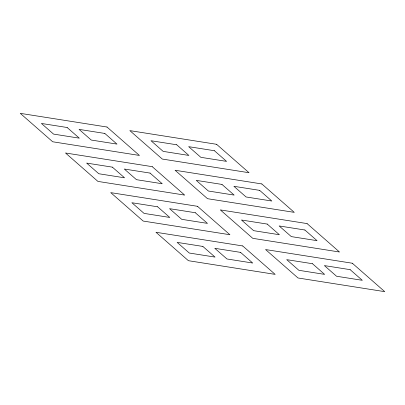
<?xml version="1.0" encoding="UTF-8"?>
<svg xmlns="http://www.w3.org/2000/svg" width="405" height="405" viewBox="0 0 405 405"><rect width="100%" height="100%" fill="white"/><g stroke="black" fill="none" stroke-linecap="round" stroke-linejoin="round"><path stroke-width="0.61" d="M106.996 127.023L20.25 113.344L52.685 141.77L139.431 155.444L106.996 127.023M216.589 144.302L129.843 130.623L162.278 159.049L249.024 172.722L216.589 144.302M67.144 127.504L41.401 123.449L53.561 134.101L79.304 138.161L67.144 127.504M104.814 133.442L79.076 129.387L91.236 140.044L116.974 144.099L104.814 133.442M176.737 144.782L150.994 140.727L163.154 151.379L188.897 155.439L176.737 144.782M214.407 150.721L188.664 146.666L200.829 157.322L226.567 161.377L214.407 150.721M152.234 166.668L65.494 152.989L97.929 181.415L184.675 195.089L152.234 166.668M261.827 183.946L175.087 170.267L207.522 198.693L294.268 212.367L261.827 183.946M112.382 167.149L86.645 163.088L98.805 173.745L124.543 177.805L112.382 167.149M150.058 173.087L124.315 169.032L136.475 179.683L162.218 183.743L150.058 173.087M221.975 184.427L196.238 180.367L208.398 191.023L234.136 195.083L221.975 184.427M259.651 190.365L233.908 186.31L246.068 196.967L271.811 201.022L259.651 190.365M197.478 206.307L110.732 192.633L143.173 221.054L229.913 234.733L197.478 206.307M307.071 223.585L220.325 209.911L252.766 238.332L339.506 252.011L307.071 223.585M157.626 206.793L131.883 202.733L144.048 213.389L169.786 217.45L157.626 206.793M195.296 212.731L169.558 208.671L181.718 219.328L207.461 223.388L195.296 212.731M267.219 224.071L241.476 220.011L253.641 230.668L279.379 234.728L267.219 224.071M304.889 230.01L279.151 225.95L291.311 236.606L317.049 240.666L304.889 230.01M242.722 245.951L155.976 232.278L188.411 260.699L275.157 274.377L242.722 245.951M352.315 263.23L265.569 249.556L298.004 277.977L384.75 291.656L352.315 263.23M202.87 246.437L177.127 242.377L189.287 253.034L215.03 257.094L202.87 246.437M240.54 252.376L214.802 248.316L226.962 258.972L252.7 263.032L240.54 252.376M312.463 263.716L286.72 259.656L298.88 270.312L324.623 274.372L312.463 263.716M350.133 269.654L324.39 265.594L336.555 276.25L362.293 280.311L350.133 269.654"/></g></svg>
